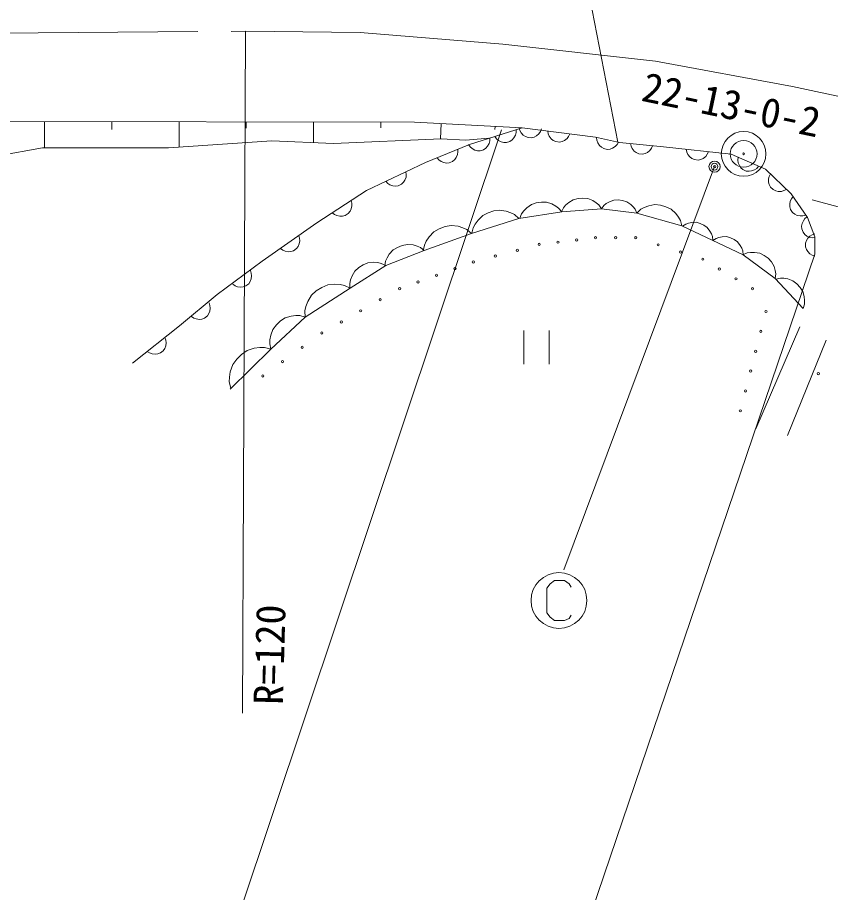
# Model space of a CAD drawing. Units: millimetres, scale not verified. Extents: x 40000 to 680000, y 20000 to 380000.
# Drawn here: x 207068 to 243480, y 238518 to 277711 of the extents above; entities that cross this region are included whole.
import ezdxf
from ezdxf.enums import TextEntityAlignment as Align

# ---------------------------------------------------------------- set-up
doc = ezdxf.new("R2010")
doc.units = ezdxf.units.MM
doc.header["$LTSCALE"] = 1000
doc.linetypes.add('CHAIN', pattern=[18.5, 12, -1.5, 3.5, -1.5])
for name, color, linetype, lineweight in [('M-BGD', 7, 'Continuous', 13), ('M-BGD-EXST', 7, 'Continuous', 13), ('M-BMK', 2, 'CHAIN', 13), ('M-BMK-SRVR', 3, 'Continuous', 13), ('M-STR-HTXT', 7, 'Continuous', 13)]:
    doc.layers.add(name, color=color, linetype=linetype, lineweight=lineweight)
doc.styles.add('ＭＳ ゴシック', font='')
doc.styles.get('ＭＳ ゴシック').set_extended_font_data('MS Gothic')

msp = doc.modelspace()

# ---------------------------------------------------------------- linework, layer by layer
at = {"layer": 'M-BGD'}
for p, q in [((232430, 280012), (233955, 272131)), ((203760, 273052), (224844, 273026)), ((208278, 273047), (208277, 271881)), ((211290, 273043), (211290, 272694)), ((214302, 273039), (214301, 271911)), ((217314, 273035), (217314, 272757)), ((220326, 273032), (220325, 272100)), ((223338, 273028), (223338, 272766)), ((224844, 273026), (229666, 272765)), ((226050, 272961), (226013, 272278)), ((228460, 272830), (228453, 272696)), ((229666, 272765), (227307, 272030)), ((229303, 272317), (229369, 272442)), ((229369, 272442), (229397, 272556)), ((229397, 272556), (229399, 272682)), ((229535, 272772), (229568, 272650)), ((229568, 272650), (229623, 272547)), ((229623, 272547), (229717, 272442)), ((229666, 272765), (232956, 272350)), ((229717, 272442), (229814, 272377)), ((230213, 272355), (230317, 272410)), ((230317, 272410), (230422, 272504)), ((230422, 272504), (230487, 272601)), ((230487, 272601), (230533, 272718)), ((230815, 272620), (230840, 272496)), ((230840, 272496), (230887, 272389)), ((231752, 272381), (231807, 272495)), ((213836, 271881), (218463, 272181)), ((218463, 272181), (221227, 272061)), ((221227, 272061), (226046, 272280)), ((227307, 272030), (225336, 271213)), ((226046, 272280), (227127, 272220)), ((227127, 272220), (228178, 272301)), ((227265, 272017), (227339, 271914)), ((228124, 271949), (228190, 272075)), ((228190, 272075), (228217, 272188)), ((228217, 272188), (228220, 272314)), ((228444, 272385), (228518, 272282)), ((228518, 272282), (228605, 272204)), ((228605, 272204), (228731, 272139)), ((228731, 272139), (228844, 272111)), ((228844, 272111), (228970, 272109)), ((228970, 272109), (229123, 272156)), ((229123, 272156), (229226, 272230)), ((229226, 272230), (229303, 272317)), ((229814, 272377), (229932, 272330)), ((229932, 272330), (230091, 272322)), ((230091, 272322), (230213, 272355)), ((230887, 272389), (230973, 272278)), ((230973, 272278), (231065, 272206)), ((231065, 272206), (231179, 272151)), ((231179, 272151), (231338, 272131)), ((231338, 272131), (231462, 272156)), ((231462, 272156), (231569, 272203)), ((231569, 272203), (231680, 272289)), ((231680, 272289), (231752, 272381)), ((232956, 272350), (234032, 272115)), ((233006, 272339), (233019, 272213)), ((233019, 272213), (233056, 272103)), ((233056, 272103), (233133, 271984)), ((233838, 271932), (233918, 272017)), ((233918, 272017), (233983, 272125)), ((234032, 272115), (236003, 271922)), ((234520, 272067), (234548, 271944)), ((203981, 271099), (208187, 271881)), ((208187, 271881), (213836, 271881)), ((226775, 271571), (226792, 271687)), ((226792, 271687), (226783, 271813)), ((227339, 271914), (227426, 271837)), ((227426, 271837), (227551, 271771)), ((227551, 271771), (227664, 271743)), ((227664, 271743), (227791, 271741)), ((227791, 271741), (227944, 271788)), ((227944, 271788), (228046, 271862)), ((228046, 271862), (228124, 271949)), ((233133, 271984), (233218, 271904)), ((233218, 271904), (233326, 271839)), ((233326, 271839), (233483, 271805)), ((233483, 271805), (233608, 271818)), ((233608, 271818), (233719, 271855)), ((233719, 271855), (233838, 271932)), ((234548, 271944), (234598, 271838)), ((234598, 271838), (234688, 271729)), ((234688, 271729), (234781, 271660)), ((234781, 271660), (234897, 271608)), ((234897, 271608), (235056, 271593)), ((235056, 271593), (235180, 271621)), ((235180, 271621), (235285, 271671)), ((235285, 271671), (235394, 271761)), ((235394, 271761), (235464, 271854)), ((235464, 271854), (235515, 271970)), ((236003, 271922), (239031, 271586)), ((237020, 271809), (237047, 271686)), ((237047, 271686), (237095, 271580)), ((237961, 271584), (238014, 271699)), ((225860, 271430), (225942, 271334)), ((225942, 271334), (226036, 271265)), ((226036, 271265), (226167, 271211)), ((226408, 271203), (226556, 271264)), ((226556, 271264), (226652, 271347)), ((226652, 271347), (226721, 271441)), ((226721, 271441), (226775, 271571)), ((237095, 271580), (237184, 271469)), ((237184, 271469), (237276, 271398)), ((237276, 271398), (237391, 271345)), ((237391, 271345), (237550, 271328)), ((237550, 271328), (237674, 271354)), ((237674, 271354), (237780, 271403)), ((237780, 271403), (237890, 271491)), ((237890, 271491), (237961, 271584)), ((239031, 271586), (240570, 270913)), ((239343, 271450), (239331, 271324)), ((239331, 271324), (239346, 271208)), ((225336, 271213), (222692, 269963)), ((226167, 271211), (226282, 271194)), ((226282, 271194), (226408, 271203)), ((239346, 271208), (239398, 271076)), ((239398, 271076), (239465, 270981)), ((239465, 270981), (239559, 270897)), ((239559, 270897), (239706, 270832)), ((239706, 270832), (239832, 270821)), ((239832, 270821), (239947, 270836)), ((239947, 270836), (240079, 270887)), ((240079, 270887), (240174, 270955)), ((240174, 270955), (240259, 271049)), ((240570, 270913), (241724, 269807)), ((224422, 270427), (224470, 270560)), ((224481, 270676), (224466, 270801)), ((224470, 270560), (224481, 270676)), ((240732, 270592), (240706, 270478)), ((240706, 270478), (240709, 270336)), ((240786, 270706), (240732, 270592)), ((223562, 270374), (223649, 270283)), ((223649, 270283), (223746, 270218)), ((223746, 270218), (223879, 270170)), ((223879, 270170), (223996, 270159)), ((223996, 270159), (224121, 270174)), ((224121, 270174), (224266, 270242)), ((224266, 270242), (224357, 270330)), ((224357, 270330), (224422, 270427)), ((240709, 270336), (240739, 270224)), ((240739, 270224), (240798, 270112)), ((240798, 270112), (240914, 270001)), ((222692, 269963), (220481, 268521)), ((240914, 270001), (241028, 269947)), ((241028, 269947), (241142, 269921)), ((241142, 269921), (241283, 269924)), ((241283, 269924), (241396, 269955)), ((241396, 269955), (241508, 270014)), ((241724, 269807), (242445, 268749)), ((241802, 269691), (241726, 269591)), ((222037, 269393), (222005, 269515)), ((222012, 269138), (222041, 269276)), ((222041, 269276), (222037, 269393)), ((230085, 269336), (229876, 269189)), ((230304, 269407), (230085, 269336)), ((230530, 269441), (230304, 269407)), ((230761, 269437), (230530, 269441)), ((231003, 269358), (230761, 269437)), ((231171, 269268), (231003, 269358)), ((231300, 269172), (231171, 269268)), ((231618, 269305), (231519, 269188)), ((231753, 269424), (231618, 269305)), ((231959, 269549), (231753, 269424)), ((232172, 269602), (231959, 269549)), ((232387, 269620), (232172, 269602)), ((232605, 269601), (232387, 269620)), ((232829, 269511), (232605, 269601)), ((232981, 269415), (232829, 269511)), ((233098, 269316), (232981, 269415)), ((233220, 269146), (233098, 269316)), ((233332, 269293), (233218, 269146)), ((233439, 269377), (233332, 269293)), ((233578, 269457), (233439, 269377)), ((233780, 269529), (233578, 269457)), ((233975, 269538), (233780, 269529)), ((234165, 269515), (233975, 269538)), ((234352, 269460), (234165, 269515)), ((234531, 269341), (234352, 269460)), ((234646, 269231), (234531, 269341)), ((235337, 269282), (235141, 269207)), ((235614, 269334), (235337, 269282)), ((235868, 269305), (235614, 269334)), ((236110, 269236), (235868, 269305)), ((241677, 269485), (241651, 269346)), ((241651, 269346), (241657, 269229)), ((241726, 269591), (241677, 269485)), ((243824, 269225), (242665, 269537)), ((221167, 268969), (221267, 268890)), ((221267, 268890), (221371, 268839)), ((221749, 268846), (221883, 268934)), ((221883, 268934), (221961, 269033)), ((221961, 269033), (222012, 269138)), ((228144, 268968), (227906, 268846)), ((228396, 269048), (228144, 268968)), ((228661, 269086), (228396, 269048)), ((228952, 269041), (228661, 269086)), ((229160, 268968), (228952, 269041)), ((229326, 268883), (229160, 268968)), ((229518, 268713), (229326, 268883)), ((229518, 268713), (231441, 269001)), ((229647, 268924), (229562, 268720)), ((229743, 269054), (229647, 268924)), ((229876, 269189), (229743, 269054)), ((231441, 269001), (231300, 269172)), ((231519, 269188), (231426, 269000)), ((231441, 269001), (233220, 269146)), ((233220, 269146), (234806, 268953)), ((234730, 269124), (234646, 269231)), ((234806, 268953), (234730, 269124)), ((234985, 269121), (234806, 268953)), ((234806, 268953), (236825, 268376)), ((235141, 269207), (234985, 269121)), ((236341, 269126), (236110, 269236)), ((236548, 268936), (236341, 269126)), ((236675, 268769), (236548, 268936)), ((241657, 269229), (241692, 269108)), ((241692, 269108), (241782, 268976)), ((241782, 268976), (241883, 268899)), ((241883, 268899), (241989, 268850)), ((242244, 268831), (242366, 268865)), ((220481, 268521), (218029, 266790)), ((221371, 268839), (221510, 268810)), ((221510, 268810), (221626, 268814)), ((221626, 268814), (221749, 268846)), ((227403, 268040), (229518, 268713)), ((227694, 268641), (227567, 268461)), ((227906, 268846), (227694, 268641)), ((236762, 268613), (236675, 268769)), ((236825, 268376), (236762, 268613)), ((237120, 268503), (237000, 268460)), ((237267, 268533), (237120, 268503)), ((237468, 268537), (237267, 268533)), ((237643, 268487), (237468, 268537)), ((237806, 268410), (237643, 268487)), ((241989, 268850), (242128, 268824)), ((242128, 268824), (242244, 268831)), ((242206, 268480), (242186, 268365)), ((242263, 268610), (242206, 268480)), ((242334, 268702), (242263, 268610)), ((242432, 268783), (242334, 268702)), ((242445, 268749), (242781, 267884)), ((225713, 268111), (225501, 267887)), ((225957, 268248), (225713, 268111)), ((226216, 268343), (225957, 268248)), ((226491, 268394), (226216, 268343)), ((226798, 268358), (226491, 268394)), ((227018, 268291), (226798, 268358)), ((227195, 268209), (227018, 268291)), ((227403, 268040), (227195, 268209)), ((227481, 268296), (227422, 268046)), ((227567, 268461), (227481, 268296)), ((236825, 268376), (239565, 267078)), ((237000, 268460), (236854, 268363)), ((237956, 268306), (237806, 268410)), ((238080, 268147), (237956, 268306)), ((238150, 268015), (238080, 268147)), ((242186, 268365), (242192, 268239)), ((242192, 268239), (242250, 268090)), ((242250, 268090), (242331, 267993)), ((219700, 267823), (219663, 267944)), ((219684, 267567), (219708, 267706)), ((219708, 267706), (219700, 267823)), ((225288, 267271), (227403, 268040)), ((225375, 267694), (225293, 267517)), ((225501, 267887), (225375, 267694)), ((238193, 267895), (238150, 268015)), ((238210, 267721), (238193, 267895)), ((238355, 267818), (238210, 267721)), ((238475, 267860), (238355, 267818)), ((238622, 267890), (238475, 267860)), ((238823, 267895), (238622, 267890)), ((238999, 267845), (238823, 267895)), ((239162, 267768), (238999, 267845)), ((239311, 267664), (239162, 267768)), ((242331, 267993), (242423, 267921)), ((242401, 267724), (242361, 267604)), ((242461, 267824), (242401, 267724)), ((242423, 267921), (242553, 267864)), ((242561, 267924), (242461, 267824)), ((242553, 267864), (242668, 267845)), ((242661, 267984), (242561, 267924)), ((242781, 268024), (242661, 267984)), ((242668, 267845), (242794, 267851)), ((242781, 267884), (242778, 267116)), ((218846, 267367), (218948, 267292)), ((219432, 267266), (219562, 267358)), ((219562, 267358), (219637, 267460)), ((219637, 267460), (219684, 267567)), ((223891, 267298), (223720, 267109)), ((224090, 267416), (223891, 267298)), ((224302, 267499), (224090, 267416)), ((224528, 267546), (224302, 267499)), ((224782, 267523), (224528, 267546)), ((224965, 267471), (224782, 267523)), ((225113, 267407), (224965, 267471)), ((225288, 267271), (225113, 267407)), ((225293, 267517), (225242, 267254)), ((239436, 267505), (239311, 267664)), ((239506, 267372), (239436, 267505)), ((239548, 267253), (239506, 267372)), ((242361, 267604), (242361, 267444)), ((242361, 267444), (242401, 267324)), ((242401, 267324), (242461, 267224)), ((218948, 267292), (219055, 267245)), ((219055, 267245), (219194, 267221)), ((219194, 267221), (219310, 267230)), ((219310, 267230), (219432, 267266)), ((223619, 266948), (223554, 266801)), ((223557, 266598), (225288, 267271)), ((223720, 267109), (223619, 266948)), ((239565, 267078), (239548, 267253)), ((239750, 267167), (239556, 267085)), ((239565, 267078), (241008, 266021)), ((239901, 267190), (239750, 267167)), ((240081, 267192), (239901, 267190)), ((240319, 267151), (240081, 267192)), ((240514, 267052), (240319, 267151)), ((240688, 266925), (240514, 267052)), ((240841, 266768), (240688, 266925)), ((242461, 267224), (242561, 267124)), ((242561, 267124), (242661, 267064)), ((242661, 267064), (242781, 267024)), ((218029, 266790), (216010, 265300)), ((221971, 265588), (223557, 266598)), ((222546, 266630), (222354, 266507)), ((222759, 266720), (222546, 266630)), ((223012, 266746), (222759, 266720)), ((223202, 266732), (223012, 266746)), ((223359, 266697), (223202, 266732)), ((223557, 266598), (223359, 266697)), ((223554, 266801), (223517, 266582)), ((240952, 266553), (240841, 266768)), ((241004, 266381), (240952, 266553)), ((217540, 266257), (217498, 266376)), ((217537, 266001), (217554, 266141)), ((217554, 266141), (217540, 266257)), ((222050, 266134), (221983, 265957)), ((222182, 266353), (222050, 266134)), ((222354, 266507), (222182, 266353)), ((241027, 266230), (241004, 266381)), ((241008, 266021), (241027, 266230)), ((216709, 265762), (216814, 265692)), ((217299, 265688), (217425, 265787)), ((217425, 265787), (217495, 265892)), ((217495, 265892), (217537, 266001)), ((220961, 265738), (220693, 265623)), ((221282, 265773), (220961, 265738)), ((221521, 265755), (221282, 265773)), ((221720, 265712), (221521, 265755)), ((221983, 265957), (221948, 265799)), ((221948, 265799), (221954, 265578)), ((241008, 266021), (242258, 264675)), ((241238, 266037), (241033, 265994)), ((241391, 266032), (241238, 266037)), ((241568, 266000), (241391, 266032)), ((241794, 265915), (241568, 266000)), ((241967, 265781), (241794, 265915)), ((242114, 265623), (241967, 265781)), ((216814, 265692), (216923, 265650)), ((216923, 265650), (217064, 265632)), ((217064, 265632), (217179, 265646)), ((217179, 265646), (217299, 265688)), ((219952, 264290), (221971, 265588)), ((220451, 265467), (220235, 265271)), ((220693, 265623), (220451, 265467)), ((221971, 265588), (221720, 265712)), ((242235, 265440), (242114, 265623)), ((242303, 265208), (242235, 265440)), ((216010, 265300), (214327, 263906)), ((220070, 264994), (219987, 264769)), ((220235, 265271), (220070, 264994)), ((242322, 265029), (242303, 265208)), ((242316, 264876), (242322, 265029)), ((215644, 264450), (215686, 264559)), ((215689, 264815), (215647, 264934)), ((215686, 264559), (215703, 264699)), ((215703, 264699), (215689, 264815)), ((219987, 264769), (219943, 264570)), ((219943, 264570), (219952, 264290)), ((242258, 264675), (242316, 264876)), ((214858, 264319), (214964, 264249)), ((214964, 264249), (215072, 264207)), ((215072, 264207), (215213, 264190)), ((215213, 264190), (215328, 264204)), ((215328, 264204), (215448, 264246)), ((215448, 264246), (215574, 264345)), ((215574, 264345), (215644, 264450)), ((218413, 262848), (219952, 264290)), ((219059, 264260), (218847, 264118)), ((219329, 264340), (219059, 264260)), ((219538, 264363), (219329, 264340)), ((219716, 264357), (219538, 264363)), ((219952, 264290), (219716, 264357)), ((214327, 263906), (212212, 262223)), ((218663, 263946), (218508, 263743)), ((218847, 264118), (218663, 263946)), ((242113, 263858), (240142, 259291)), ((218410, 263478), (218374, 263271)), ((218508, 263743), (218410, 263478)), ((229746, 263689), (229746, 262189)), ((230886, 262189), (230886, 263689)), ((213704, 263257), (213661, 263376)), ((213663, 262892), (213704, 263001)), ((213720, 263141), (213704, 263257)), ((213704, 263001), (213720, 263141)), ((218374, 263271), (218368, 263093)), ((218368, 263093), (218420, 262854)), ((243288, 263253), (241558, 258984)), ((212878, 262753), (212984, 262684)), ((212984, 262684), (213094, 262643)), ((213094, 262643), (213234, 262627)), ((213234, 262627), (213350, 262642)), ((213350, 262642), (213469, 262686)), ((213469, 262686), (213594, 262785)), ((213594, 262785), (213663, 262892)), ((216587, 261069), (218413, 262848)), ((217102, 262618), (216887, 262409)), ((217352, 262791), (217102, 262618)), ((217672, 262893), (217352, 262791)), ((217919, 262925), (217672, 262893)), ((218132, 262923), (217919, 262925)), ((218413, 262848), (218132, 262923)), ((216887, 262409), (216707, 262164)), ((216597, 261847), (216558, 261600)), ((216707, 262164), (216597, 261847)), ((216558, 261600), (216555, 261388)), ((216555, 261388), (216622, 261104))]:
    msp.add_line(p, q, dxfattribs=at)
for centre in [(231274, 267647), (232115, 267747), (232956, 267847), (233858, 267847), (234759, 267847), (229451, 267286), (230432, 267547), (235760, 267527), (228469, 267026), (236762, 267206), (237763, 266886), (226662, 266465), (227488, 266765), (225835, 266164), (238505, 266445), (225009, 265864), (239246, 266004), (224183, 265564), (239987, 265564), (223312, 265068), (222440, 264572), (240588, 264542), (221569, 264076), (220698, 263581), (240359, 263653), (219816, 262940), (240131, 262763), (218935, 262299), (239903, 261874), (242937, 261761), (218054, 261658), (239674, 260985), (239446, 260095)]:
    msp.add_circle(centre, 50, dxfattribs=at)
at = {"layer": 'M-BGD-EXST'}
for p, q in [((238287, 271030), (231529, 252971)), ((231119, 252497), (230919, 252347)), ((231569, 252497), (231119, 252497)), ((231769, 252347), (231569, 252497)), ((230919, 252347), (230769, 252147)), ((230769, 252147), (230769, 251047)), ((231869, 252197), (231769, 252347)), ((230769, 251047), (230919, 250847)), ((230919, 250847), (231119, 250697)), ((231769, 250797), (231869, 250947)), ((231119, 250697), (231569, 250697)), ((231569, 250697), (231769, 250797))]:
    msp.add_line(p, q, dxfattribs=at)
for centre, radius in [((238287, 271030), 250), ((238287, 271030), 150), ((238287, 271030), 50), ((231319, 251597), 1250)]:
    msp.add_circle(centre, radius, dxfattribs=at)
at = {"layer": 'M-BMK'}
for p, q in [((203141, 276992), (217280, 277093)), ((217280, 277093), (222414, 277046)), ((222414, 277046), (228808, 276517)), ((228808, 276517), (235648, 275758)), ((235648, 275758), (241777, 274616)), ((241777, 274616), (246284, 273655))]:
    msp.add_line(p, q, dxfattribs=at)
at = {"layer": 'M-BMK-SRVR'}
for radius in [1000, 600, 40]:
    msp.add_circle((239590, 271604), radius, dxfattribs=at)
at = {"layer": 'M-STR-HTXT'}
for p, q in [((217280, 277093), (217145, 246558)), ((228739, 272683), (216634, 236497)), ((242778, 267116), (231114, 232766))]:
    msp.add_line(p, q, dxfattribs=at)

# ---------------------------------------------------------------- texts
at = {"layer": 'M-BMK-SRVR', "style": 'ＭＳ ゴシック'}
msp.add_text('22-13-0-2', height=1320, rotation=348.2, dxfattribs=at).set_placement((234874, 273603), align=Align.BOTTOM_LEFT)
at = {"layer": 'M-STR-HTXT', "style": 'ＭＳ ゴシック'}
msp.add_text('R=120', height=1320, rotation=88.5, dxfattribs=at).set_placement((219351, 246902), align=Align.BOTTOM_LEFT)

doc.saveas('drawing.dxf')
